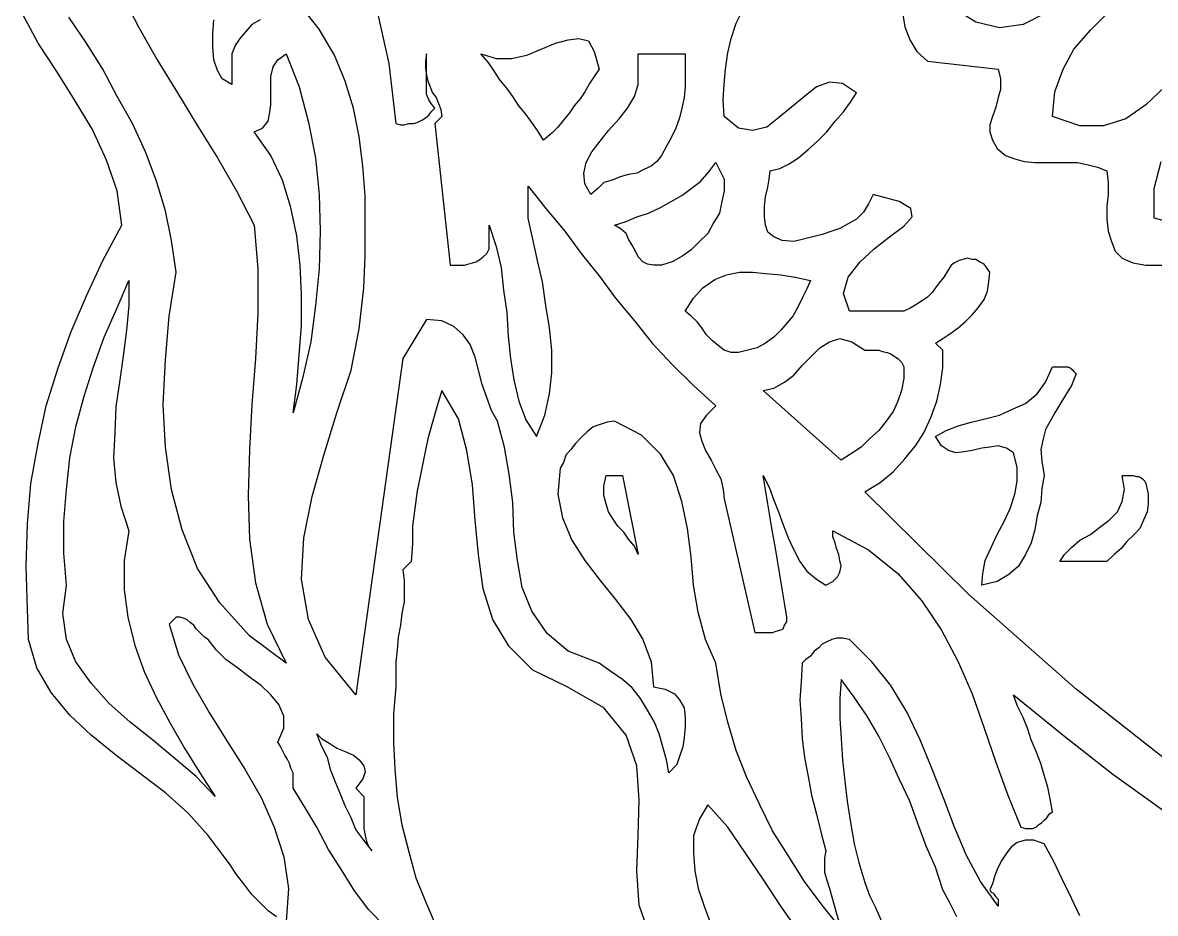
# Model space of a CAD drawing. Extents: x 0.04 to 5.44, y 0.03 to 8.8.
# Drawn here: x 0.472 to 1.431, y 3.311 to 4.066 of the extents above; entities that cross this region are included whole.
import ezdxf

# ---------------------------------------------------------------- set-up
doc = ezdxf.new("R2010")
doc.units = 0
doc.layers.add('1', color=7, linetype='Continuous')

msp = doc.modelspace()

# ---------------------------------------------------------------- linework, layer by layer
for points in [[(0.687, 3.308), (0.68, 3.313), (0.673, 3.32), (0.666, 3.327), (0.66, 3.335), (0.653, 3.344), (0.647, 3.353), (0.641, 3.361), (0.635, 3.369), (0.629, 3.377), (0.612, 3.396), (0.593, 3.413), (0.572, 3.429), (0.551, 3.445), (0.53, 3.462), (0.512, 3.479), (0.496, 3.498), (0.484, 3.519), (0.477, 3.543), (0.476, 3.569), (0.475, 3.605), (0.476, 3.641), (0.479, 3.675), (0.485, 3.709), (0.492, 3.741), (0.502, 3.773), (0.513, 3.804), (0.526, 3.834), (0.54, 3.864), (0.556, 3.894), (0.552, 3.923), (0.543, 3.949), (0.531, 3.975), (0.516, 4), (0.501, 4.024), (0.485, 4.048), (0.472, 4.073)], [(1.364, 3.768), (1.36, 3.758), (1.355, 3.75), (1.35, 3.742), (1.346, 3.735), (1.342, 3.728), (1.338, 3.721), (1.336, 3.713), (1.334, 3.704), (1.335, 3.694), (1.337, 3.682), (1.335, 3.671), (1.334, 3.659), (1.331, 3.648), (1.329, 3.636), (1.326, 3.625), (1.321, 3.615), (1.315, 3.605), (1.307, 3.598), (1.297, 3.592), (1.284, 3.589), (1.285, 3.599), (1.287, 3.61), (1.292, 3.621), (1.297, 3.632), (1.303, 3.643), (1.308, 3.654), (1.312, 3.666), (1.314, 3.677), (1.314, 3.689), (1.311, 3.701), (1.305, 3.705), (1.298, 3.707), (1.291, 3.706), (1.284, 3.705), (1.276, 3.703), (1.269, 3.702), (1.262, 3.701), (1.256, 3.703), (1.25, 3.707), (1.245, 3.715), (1.254, 3.72), (1.264, 3.724), (1.275, 3.727), (1.287, 3.73), (1.299, 3.733), (1.31, 3.738), (1.321, 3.743), (1.331, 3.751), (1.338, 3.761), (1.344, 3.774), (1.347, 3.774), (1.35, 3.774), (1.352, 3.774), (1.355, 3.774), (1.357, 3.774), (1.359, 3.773), (1.361, 3.771), (1.362, 3.77), (1.364, 3.768)], [(1.003, 3.292), (0.994, 3.318), (0.992, 3.347), (0.993, 3.377), (0.994, 3.407), (0.992, 3.436), (0.983, 3.462), (0.964, 3.485), (0.933, 3.503), (0.904, 3.517), (0.884, 3.537), (0.87, 3.56), (0.862, 3.586), (0.858, 3.615), (0.855, 3.644), (0.853, 3.674), (0.848, 3.703), (0.841, 3.73), (0.827, 3.754), (0.823, 3.741), (0.819, 3.727), (0.815, 3.713), (0.812, 3.698), (0.809, 3.684), (0.806, 3.669), (0.804, 3.654), (0.802, 3.639), (0.802, 3.624), (0.801, 3.609), (0.794, 3.602), (0.795, 3.593), (0.795, 3.584), (0.795, 3.575), (0.793, 3.565), (0.792, 3.555), (0.79, 3.545), (0.789, 3.534), (0.788, 3.524), (0.788, 3.513), (0.788, 3.503), (0.786, 3.48), (0.786, 3.456), (0.787, 3.433), (0.789, 3.409), (0.793, 3.386), (0.799, 3.363), (0.805, 3.341), (0.814, 3.319), (0.823, 3.298)], [(1.423, 3.675), (1.425, 3.666), (1.425, 3.658), (1.424, 3.651), (1.421, 3.644), (1.418, 3.637), (1.413, 3.632), (1.407, 3.626), (1.402, 3.62), (1.396, 3.615), (1.39, 3.609), (1.35, 3.609), (1.354, 3.615), (1.36, 3.621), (1.367, 3.627), (1.376, 3.632), (1.384, 3.638), (1.392, 3.644), (1.399, 3.651), (1.403, 3.66), (1.405, 3.67), (1.403, 3.682), (1.406, 3.682), (1.409, 3.682), (1.412, 3.682), (1.415, 3.681), (1.417, 3.681), (1.419, 3.68), (1.42, 3.679), (1.422, 3.677), (1.423, 3.675)], [(0.779, 3.3), (0.765, 3.314), (0.753, 3.33), (0.742, 3.348), (0.731, 3.365), (0.721, 3.384), (0.711, 3.401), (0.701, 3.417), (0.701, 3.421), (0.701, 3.426), (0.701, 3.43), (0.699, 3.434), (0.698, 3.438), (0.696, 3.442), (0.694, 3.445), (0.692, 3.449), (0.69, 3.453), (0.688, 3.456), (0.693, 3.468), (0.693, 3.478), (0.689, 3.488), (0.682, 3.496), (0.674, 3.504), (0.664, 3.511), (0.654, 3.519), (0.644, 3.526), (0.636, 3.534), (0.629, 3.543), (0.626, 3.545), (0.624, 3.547), (0.621, 3.55), (0.619, 3.552), (0.617, 3.555), (0.614, 3.557), (0.611, 3.56), (0.608, 3.561), (0.605, 3.562), (0.602, 3.562), (0.596, 3.556), (0.604, 3.53), (0.616, 3.505), (0.63, 3.481), (0.645, 3.457), (0.66, 3.433), (0.674, 3.409), (0.685, 3.384), (0.693, 3.359), (0.697, 3.332), (0.695, 3.304)], [(1.263, 3.308), (1.257, 3.32), (1.251, 3.331), (1.245, 3.35), (1.237, 3.368), (1.23, 3.387), (1.223, 3.406), (1.214, 3.425), (1.206, 3.443), (1.197, 3.461), (1.187, 3.478), (1.176, 3.494), (1.165, 3.509), (1.164, 3.493), (1.164, 3.476), (1.165, 3.459), (1.166, 3.441), (1.168, 3.423), (1.17, 3.406), (1.173, 3.388), (1.176, 3.37), (1.18, 3.354), (1.185, 3.337), (1.189, 3.326), (1.194, 3.316), (1.199, 3.305)], [(1.129, 3.296), (1.114, 3.317), (1.099, 3.34), (1.084, 3.362), (1.069, 3.384), (1.052, 3.403), (1.045, 3.391), (1.04, 3.377), (1.04, 3.362), (1.041, 3.347), (1.044, 3.332), (1.049, 3.317), (1.055, 3.301)]]:
    msp.add_lwpolyline(points)
at = {"layer": '1'}
for points in [[(1.443, 4.158), (1.425, 4.148), (1.407, 4.134), (1.39, 4.118), (1.372, 4.101), (1.355, 4.086), (1.337, 4.073), (1.319, 4.064), (1.299, 4.061), (1.279, 4.066), (1.258, 4.079), (1.255, 4.109), (1.261, 4.133), (1.272, 4.153), (1.289, 4.169), (1.309, 4.182), (1.331, 4.194), (1.355, 4.205), (1.378, 4.217), (1.399, 4.23), (1.417, 4.245), (1.622, 4.019)], [(1.439, 4.011), (1.423, 3.996), (1.406, 3.984), (1.387, 3.978), (1.367, 3.978), (1.344, 3.986), (1.346, 4.007), (1.353, 4.026), (1.362, 4.043), (1.376, 4.059), (1.391, 4.074), (1.408, 4.087), (1.425, 4.099), (1.443, 4.11)], [(0.555, 4.091), (0.57, 4.062), (0.586, 4.034), (0.603, 4.006), (0.62, 3.978), (0.637, 3.951), (0.653, 3.923), (0.668, 3.894), (0.671, 3.857), (0.671, 3.819), (0.669, 3.781), (0.666, 3.742), (0.664, 3.704), (0.663, 3.665), (0.664, 3.628), (0.669, 3.591), (0.679, 3.556), (0.695, 3.523), (0.664, 3.546), (0.639, 3.574), (0.62, 3.603), (0.607, 3.636), (0.598, 3.67), (0.593, 3.706), (0.591, 3.742), (0.593, 3.78), (0.596, 3.817), (0.602, 3.854), (0.598, 3.881), (0.593, 3.906), (0.585, 3.932), (0.576, 3.956), (0.565, 3.98), (0.552, 4.003), (0.54, 4.026), (0.526, 4.048), (0.511, 4.07)], [(1.165, 3.298), (1.149, 3.318), (1.134, 3.338), (1.12, 3.36), (1.107, 3.381), (1.096, 3.403), (1.085, 3.426), (1.076, 3.449), (1.069, 3.473), (1.063, 3.497), (1.059, 3.523), (1.05, 3.543), (1.044, 3.566), (1.04, 3.589), (1.038, 3.613), (1.035, 3.637), (1.03, 3.66), (1.023, 3.682), (1.012, 3.7), (0.996, 3.716), (0.973, 3.728), (0.967, 3.727), (0.961, 3.725), (0.955, 3.723), (0.95, 3.719), (0.945, 3.714), (0.94, 3.709), (0.936, 3.704), (0.932, 3.699), (0.93, 3.693), (0.927, 3.688), (0.925, 3.666), (0.929, 3.646), (0.937, 3.627), (0.948, 3.61), (0.961, 3.593), (0.974, 3.577), (0.987, 3.56), (0.997, 3.543), (1.004, 3.524), (1.006, 3.503), (1.016, 3.501), (1.024, 3.497), (1.028, 3.492), (1.032, 3.485), (1.033, 3.477), (1.033, 3.469), (1.032, 3.46), (1.031, 3.452), (1.028, 3.444), (1.026, 3.437), (1.019, 3.43), (1.017, 3.441), (1.014, 3.452), (1.011, 3.463), (1.007, 3.473), (1.001, 3.483), (0.995, 3.493), (0.988, 3.502), (0.98, 3.509), (0.97, 3.516), (0.96, 3.523), (0.934, 3.533), (0.916, 3.548), (0.903, 3.567), (0.895, 3.587), (0.891, 3.61), (0.888, 3.634), (0.887, 3.659), (0.884, 3.683), (0.88, 3.706), (0.874, 3.728), (0.869, 3.737), (0.865, 3.748), (0.861, 3.759), (0.858, 3.771), (0.855, 3.782), (0.851, 3.793), (0.845, 3.801), (0.837, 3.808), (0.827, 3.813), (0.814, 3.814), (0.794, 3.781), (0.754, 3.496), (0.728, 3.528), (0.714, 3.56), (0.708, 3.594), (0.71, 3.629), (0.717, 3.664), (0.727, 3.699), (0.738, 3.735), (0.75, 3.771), (0.757, 3.806), (0.761, 3.841), (0.762, 3.867), (0.762, 3.893), (0.762, 3.919), (0.76, 3.944), (0.757, 3.969), (0.752, 3.993), (0.745, 4.016), (0.736, 4.038), (0.723, 4.06), (0.708, 4.079)], [(0.771, 4.08), (0.782, 4.031), (0.788, 3.98), (0.792, 3.979), (0.795, 3.979), (0.799, 3.98), (0.803, 3.98), (0.806, 3.981), (0.81, 3.983), (0.813, 3.985), (0.816, 3.987), (0.818, 3.99), (0.821, 3.993), (0.818, 3.997), (0.816, 4), (0.814, 4.005), (0.814, 4.009), (0.814, 4.014), (0.814, 4.019), (0.814, 4.025), (0.814, 4.03), (0.814, 4.035), (0.814, 4.039), (0.813, 4.033), (0.813, 4.027), (0.814, 4.021), (0.815, 4.016), (0.817, 4.011), (0.819, 4.006), (0.822, 4.002), (0.824, 3.997), (0.826, 3.992), (0.827, 3.986), (0.821, 3.98), (0.834, 3.86), (0.838, 3.86), (0.842, 3.86), (0.846, 3.86), (0.849, 3.861), (0.853, 3.862), (0.856, 3.863), (0.859, 3.865), (0.862, 3.867), (0.865, 3.87), (0.867, 3.874), (0.867, 3.894), (0.873, 3.876), (0.877, 3.858), (0.879, 3.839), (0.882, 3.82), (0.883, 3.8), (0.885, 3.781), (0.888, 3.763), (0.892, 3.745), (0.898, 3.729), (0.907, 3.715), (0.914, 3.733), (0.918, 3.751), (0.92, 3.769), (0.92, 3.788), (0.918, 3.807), (0.915, 3.826), (0.912, 3.846), (0.908, 3.864), (0.904, 3.882), (0.9, 3.9), (0.9, 3.927), (0.915, 3.908), (0.931, 3.889), (0.945, 3.87), (0.96, 3.851), (0.974, 3.832), (0.99, 3.813), (1.005, 3.794), (1.022, 3.776), (1.04, 3.758), (1.059, 3.741), (1.051, 3.733), (1.046, 3.726), (1.045, 3.718), (1.047, 3.711), (1.05, 3.703), (1.055, 3.695), (1.059, 3.687), (1.063, 3.679), (1.065, 3.67), (1.066, 3.662), (1.092, 3.549), (1.096, 3.549), (1.099, 3.549), (1.103, 3.549), (1.107, 3.549), (1.11, 3.55), (1.113, 3.551), (1.116, 3.552), (1.117, 3.555), (1.119, 3.558), (1.119, 3.562), (1.117, 3.574), (1.115, 3.586), (1.113, 3.598), (1.111, 3.61), (1.109, 3.622), (1.107, 3.634), (1.105, 3.646), (1.103, 3.658), (1.101, 3.67), (1.099, 3.682), (1.104, 3.672), (1.108, 3.661), (1.112, 3.651), (1.116, 3.64), (1.12, 3.629), (1.125, 3.619), (1.13, 3.609), (1.136, 3.601), (1.144, 3.594), (1.152, 3.589), (1.158, 3.592), (1.162, 3.596), (1.164, 3.6), (1.165, 3.605), (1.164, 3.61), (1.163, 3.615), (1.161, 3.62), (1.16, 3.625), (1.158, 3.63), (1.158, 3.635), (1.188, 3.619), (1.213, 3.599), (1.233, 3.576), (1.25, 3.551), (1.264, 3.524), (1.276, 3.497), (1.286, 3.468), (1.296, 3.439), (1.306, 3.411), (1.317, 3.384), (1.321, 3.383), (1.324, 3.383), (1.327, 3.383), (1.33, 3.384), (1.332, 3.386), (1.335, 3.388), (1.337, 3.39), (1.339, 3.392), (1.341, 3.395), (1.344, 3.397), (1.342, 3.408), (1.34, 3.418), (1.337, 3.428), (1.334, 3.438), (1.33, 3.448), (1.326, 3.458), (1.323, 3.467), (1.319, 3.477), (1.314, 3.487), (1.311, 3.496), (1.353, 3.462), (1.395, 3.429), (1.438, 3.398)], [(1.458, 3.427), (1.364, 3.501), (1.273, 3.581), (1.185, 3.668), (1.198, 3.676), (1.209, 3.685), (1.219, 3.696), (1.228, 3.707), (1.235, 3.718), (1.241, 3.731), (1.246, 3.745), (1.249, 3.759), (1.251, 3.773), (1.251, 3.788), (1.245, 3.794), (1.251, 3.798), (1.257, 3.802), (1.264, 3.807), (1.27, 3.812), (1.276, 3.818), (1.281, 3.824), (1.286, 3.831), (1.289, 3.838), (1.29, 3.846), (1.291, 3.854), (1.288, 3.858), (1.286, 3.861), (1.282, 3.863), (1.279, 3.865), (1.276, 3.865), (1.272, 3.866), (1.268, 3.865), (1.265, 3.864), (1.261, 3.862), (1.258, 3.86), (1.255, 3.855), (1.252, 3.85), (1.248, 3.845), (1.245, 3.841), (1.242, 3.837), (1.238, 3.833), (1.234, 3.83), (1.229, 3.827), (1.224, 3.824), (1.218, 3.821), (1.172, 3.821), (1.167, 3.836), (1.171, 3.85), (1.181, 3.863), (1.193, 3.874), (1.206, 3.884), (1.218, 3.893), (1.225, 3.901), (1.224, 3.908), (1.214, 3.914), (1.192, 3.92), (1.188, 3.912), (1.184, 3.905), (1.178, 3.899), (1.171, 3.895), (1.164, 3.891), (1.157, 3.889), (1.149, 3.886), (1.141, 3.884), (1.133, 3.882), (1.125, 3.88), (1.115, 3.881), (1.108, 3.884), (1.103, 3.888), (1.101, 3.894), (1.1, 3.901), (1.1, 3.91), (1.101, 3.918), (1.103, 3.926), (1.104, 3.933), (1.105, 3.94), (1.113, 3.942), (1.121, 3.946), (1.129, 3.951), (1.137, 3.958), (1.145, 3.965), (1.153, 3.973), (1.16, 3.982), (1.167, 3.99), (1.173, 3.998), (1.178, 4.006), (1.166, 4.014), (1.155, 4.015), (1.144, 4.011), (1.134, 4.003), (1.123, 3.994), (1.112, 3.985), (1.102, 3.977), (1.09, 3.974), (1.078, 3.976), (1.066, 3.986), (1.065, 4), (1.066, 4.013), (1.067, 4.026), (1.069, 4.04), (1.072, 4.052), (1.076, 4.065), (1.082, 4.077)], [(0.673, 4.068), (0.666, 4.064), (0.661, 4.058), (0.656, 4.052), (0.652, 4.046), (0.649, 4.039), (0.649, 4.013), (0.641, 4.018), (0.637, 4.025), (0.634, 4.034), (0.633, 4.045), (0.633, 4.056), (0.634, 4.068)], [(1.217, 4.074), (1.219, 4.062), (1.223, 4.051), (1.229, 4.041), (1.238, 4.033), (1.298, 4.026), (1.3, 4.018), (1.3, 4.009), (1.298, 4.002), (1.296, 3.994), (1.293, 3.986), (1.291, 3.979), (1.291, 3.973), (1.293, 3.966), (1.297, 3.959), (1.304, 3.953), (1.312, 3.95), (1.32, 3.948), (1.329, 3.947), (1.338, 3.947), (1.347, 3.947), (1.356, 3.947), (1.365, 3.947), (1.374, 3.945), (1.382, 3.943), (1.39, 3.94), (1.391, 3.93), (1.391, 3.92), (1.39, 3.91), (1.39, 3.899), (1.391, 3.889), (1.394, 3.88), (1.397, 3.872), (1.403, 3.866), (1.412, 3.862), (1.423, 3.86), (1.463, 3.86)], [(0.96, 4.026), (0.956, 4.02), (0.952, 4.014), (0.948, 4.007), (0.944, 4.001), (0.939, 3.995), (0.935, 3.989), (0.93, 3.983), (0.925, 3.977), (0.92, 3.972), (0.913, 3.966), (0.908, 3.974), (0.903, 3.981), (0.898, 3.988), (0.892, 3.995), (0.887, 4.003), (0.882, 4.01), (0.876, 4.017), (0.871, 4.025), (0.866, 4.032), (0.86, 4.039), (0.873, 4.035), (0.886, 4.035), (0.899, 4.038), (0.911, 4.043), (0.923, 4.048), (0.934, 4.051), (0.943, 4.052), (0.951, 4.05), (0.956, 4.041), (0.96, 4.026)], [(0.701, 3.735), (0.704, 3.759), (0.706, 3.784), (0.708, 3.809), (0.708, 3.835), (0.707, 3.86), (0.704, 3.885), (0.699, 3.909), (0.692, 3.932), (0.682, 3.953), (0.668, 3.973), (0.675, 3.976), (0.68, 3.982), (0.681, 3.988), (0.682, 3.996), (0.682, 4.004), (0.682, 4.012), (0.682, 4.02), (0.684, 4.028), (0.688, 4.034), (0.695, 4.039), (0.706, 4.011), (0.714, 3.981), (0.72, 3.951), (0.723, 3.92), (0.724, 3.889), (0.723, 3.857), (0.72, 3.826), (0.716, 3.795), (0.709, 3.764), (0.701, 3.735)], [(1.033, 4.039), (1.033, 4.03), (1.033, 4.02), (1.033, 4.011), (1.032, 4.002), (1.03, 3.993), (1.028, 3.985), (1.025, 3.976), (1.021, 3.968), (1.017, 3.961), (1.013, 3.953), (1.009, 3.948), (1.004, 3.944), (0.998, 3.941), (0.992, 3.938), (0.985, 3.937), (0.978, 3.935), (0.971, 3.932), (0.964, 3.93), (0.959, 3.925), (0.953, 3.92), (0.948, 3.929), (0.947, 3.938), (0.949, 3.947), (0.954, 3.956), (0.961, 3.965), (0.968, 3.974), (0.977, 3.984), (0.984, 3.993), (0.99, 4.003), (0.993, 4.013), (0.993, 4.039), (1.033, 4.039)], [(1.066, 3.933), (1.066, 3.923), (1.064, 3.914), (1.062, 3.904), (1.057, 3.896), (1.052, 3.887), (1.045, 3.88), (1.038, 3.873), (1.031, 3.868), (1.022, 3.863), (1.013, 3.86), (1.006, 3.86), (1.001, 3.861), (0.997, 3.863), (0.993, 3.867), (0.991, 3.872), (0.988, 3.877), (0.985, 3.882), (0.983, 3.887), (0.978, 3.891), (0.973, 3.894), (0.983, 3.897), (0.992, 3.901), (1.002, 3.904), (1.012, 3.909), (1.021, 3.914), (1.03, 3.919), (1.038, 3.925), (1.046, 3.931), (1.053, 3.939), (1.059, 3.947), (1.066, 3.933)], [(1.456, 3.893), (1.43, 3.9), (1.43, 3.925), (1.436, 3.948)], [(0.562, 3.635), (0.558, 3.61), (0.558, 3.585), (0.561, 3.562), (0.567, 3.538), (0.575, 3.516), (0.585, 3.494), (0.597, 3.472), (0.609, 3.451), (0.622, 3.43), (0.635, 3.41), (0.619, 3.427), (0.601, 3.442), (0.582, 3.458), (0.563, 3.473), (0.545, 3.489), (0.53, 3.506), (0.517, 3.524), (0.509, 3.543), (0.506, 3.565), (0.509, 3.589), (0.507, 3.616), (0.507, 3.643), (0.509, 3.67), (0.512, 3.697), (0.517, 3.723), (0.524, 3.749), (0.532, 3.774), (0.541, 3.799), (0.552, 3.824), (0.562, 3.847), (0.562, 3.826), (0.56, 3.805), (0.557, 3.783), (0.554, 3.761), (0.551, 3.74), (0.55, 3.718), (0.549, 3.697), (0.551, 3.676), (0.555, 3.656), (0.562, 3.635)], [(1.139, 3.847), (1.136, 3.84), (1.132, 3.832), (1.128, 3.824), (1.124, 3.817), (1.119, 3.811), (1.114, 3.805), (1.108, 3.799), (1.101, 3.794), (1.094, 3.79), (1.086, 3.788), (1.078, 3.786), (1.072, 3.786), (1.066, 3.788), (1.061, 3.792), (1.056, 3.796), (1.051, 3.801), (1.047, 3.807), (1.043, 3.812), (1.038, 3.817), (1.033, 3.821), (1.04, 3.832), (1.048, 3.841), (1.058, 3.848), (1.068, 3.852), (1.079, 3.854), (1.09, 3.854), (1.101, 3.853), (1.114, 3.852), (1.126, 3.85), (1.139, 3.847)], [(1.218, 3.774), (1.218, 3.764), (1.216, 3.754), (1.213, 3.745), (1.209, 3.736), (1.203, 3.728), (1.197, 3.72), (1.189, 3.713), (1.182, 3.706), (1.173, 3.7), (1.165, 3.695), (1.099, 3.754), (1.108, 3.756), (1.117, 3.761), (1.125, 3.767), (1.132, 3.775), (1.14, 3.783), (1.147, 3.79), (1.155, 3.795), (1.164, 3.798), (1.174, 3.795), (1.185, 3.788), (1.189, 3.788), (1.193, 3.788), (1.197, 3.788), (1.2, 3.787), (1.204, 3.786), (1.207, 3.785), (1.21, 3.783), (1.213, 3.781), (1.216, 3.778), (1.218, 3.774)], [(0.993, 3.615), (0.99, 3.622), (0.985, 3.628), (0.981, 3.634), (0.976, 3.639), (0.972, 3.645), (0.968, 3.651), (0.966, 3.658), (0.964, 3.665), (0.964, 3.673), (0.966, 3.682), (0.98, 3.682), (0.993, 3.615)], [(1.367, 3.309), (1.36, 3.324), (1.352, 3.34), (1.345, 3.355), (1.337, 3.37), (1.328, 3.373), (1.321, 3.373), (1.314, 3.371), (1.309, 3.367), (1.305, 3.362), (1.301, 3.356), (1.298, 3.35), (1.295, 3.343), (1.293, 3.336), (1.291, 3.331), (1.292, 3.329), (1.294, 3.328), (1.295, 3.326), (1.296, 3.325), (1.298, 3.323), (1.298, 3.322), (1.298, 3.319), (1.298, 3.317), (1.283, 3.338), (1.271, 3.36), (1.261, 3.384), (1.252, 3.408), (1.242, 3.433), (1.232, 3.458), (1.221, 3.481), (1.207, 3.504), (1.191, 3.524), (1.172, 3.543), (1.166, 3.544), (1.161, 3.544), (1.157, 3.543), (1.153, 3.541), (1.149, 3.539), (1.146, 3.536), (1.142, 3.533), (1.139, 3.529), (1.135, 3.526), (1.132, 3.523), (1.131, 3.507), (1.13, 3.492), (1.131, 3.476), (1.132, 3.459), (1.134, 3.443), (1.137, 3.427), (1.14, 3.411), (1.144, 3.395), (1.148, 3.379), (1.152, 3.364), (1.151, 3.358), (1.151, 3.352), (1.151, 3.346), (1.153, 3.339), (1.155, 3.332), (1.157, 3.325), (1.159, 3.318), (1.161, 3.311), (1.163, 3.304)], [(0.754, 3.417), (0.761, 3.41), (0.761, 3.407), (0.761, 3.403), (0.761, 3.399), (0.761, 3.394), (0.761, 3.388), (0.761, 3.383), (0.762, 3.377), (0.763, 3.372), (0.765, 3.367), (0.768, 3.364), (0.761, 3.373), (0.754, 3.382), (0.75, 3.392), (0.745, 3.402), (0.741, 3.412), (0.737, 3.422), (0.733, 3.432), (0.73, 3.443), (0.725, 3.453), (0.721, 3.463), (0.725, 3.459), (0.732, 3.455), (0.738, 3.451), (0.745, 3.448), (0.752, 3.445), (0.757, 3.441), (0.761, 3.436), (0.762, 3.431), (0.76, 3.425), (0.754, 3.417)]]:
    msp.add_lwpolyline(points, dxfattribs=at)

doc.saveas('drawing.dxf')
